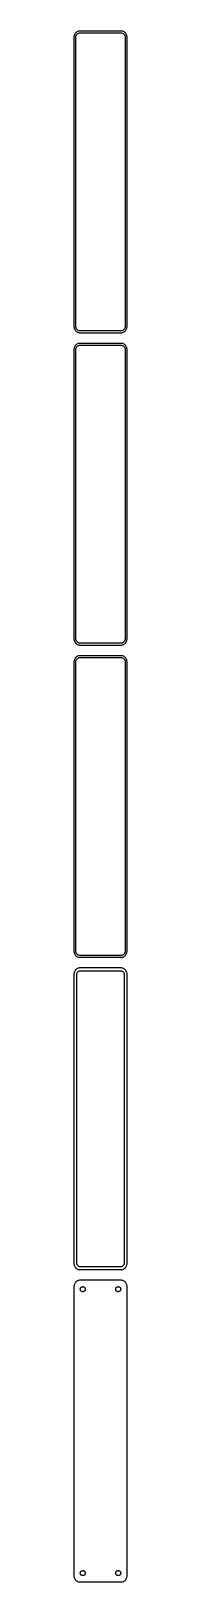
# Model space of a CAD drawing. Header units: metres. Extents: x -22 to 22, y 1193 to 2503.
import ezdxf

# ---------------------------------------------------------------- set-up
doc = ezdxf.new("R2010")
doc.units = ezdxf.units.M

msp = doc.modelspace()

# ---------------------------------------------------------------- linework, layer by layer
for p, q in [((-22.4606, 2499.13), (-22.5, 2498.5)), ((-22.5, 2498.5), (-22.5, 2253.5)), ((-22.3429, 2499.74), (-22.4606, 2499.13)), ((-22.1489, 2500.34), (-22.3429, 2499.74)), ((-21.8815, 2500.91), (-22.1489, 2500.34)), ((-21.5451, 2501.44), (-21.8815, 2500.91)), ((-21.1448, 2501.92), (-21.5451, 2501.44)), ((-20.6871, 2502.35), (-21.1448, 2501.92)), ((-21, 2498), (-20.9684, 2498.5)), ((-21, 2254), (-21, 2498)), ((-20.9684, 2498.5), (-20.8743, 2498.99)), ((-20.8743, 2498.99), (-20.7191, 2499.47)), ((-20.7191, 2499.47), (-20.5052, 2499.93)), ((-20.1791, 2502.72), (-20.6871, 2502.35)), ((-20.5052, 2499.93), (-20.2361, 2500.35)), ((-20.2361, 2500.35), (-19.9159, 2500.74)), ((-19.6289, 2503.02), (-20.1791, 2502.72)), ((-19.9159, 2500.74), (-19.5497, 2501.08)), ((-19.0451, 2503.26), (-19.6289, 2503.02)), ((-19.5497, 2501.08), (-19.1433, 2501.38)), ((-19.1433, 2501.38), (-18.7031, 2501.62)), ((-18.4369, 2503.41), (-19.0451, 2503.26)), ((-18.7031, 2501.62), (-18.2361, 2501.8)), ((-17.8139, 2503.49), (-18.4369, 2503.41)), ((-18.2361, 2501.8), (-17.7495, 2501.93)), ((17.8139, 2503.49), (-17.8139, 2503.49)), ((-17.7495, 2501.93), (-17.2512, 2501.99)), ((-17.2512, 2501.99), (17.2512, 2501.99)), ((17.2512, 2501.99), (17.7495, 2501.93)), ((17.7495, 2501.93), (18.2361, 2501.8)), ((18.4369, 2503.41), (17.8139, 2503.49)), ((18.2361, 2501.8), (18.7031, 2501.62)), ((19.0451, 2503.26), (18.4369, 2503.41)), ((18.7031, 2501.62), (19.1433, 2501.38)), ((19.6289, 2503.02), (19.0451, 2503.26)), ((19.1433, 2501.38), (19.5497, 2501.08)), ((19.5497, 2501.08), (19.9159, 2500.74)), ((20.1791, 2502.72), (19.6289, 2503.02)), ((19.9159, 2500.74), (20.2361, 2500.35)), ((20.6871, 2502.35), (20.1791, 2502.72)), ((20.2361, 2500.35), (20.5052, 2499.93)), ((20.5052, 2499.93), (20.7191, 2499.47)), ((21.1448, 2501.92), (20.6871, 2502.35)), ((20.7191, 2499.47), (20.8743, 2498.99)), ((20.8743, 2498.99), (20.9684, 2498.5)), ((20.9684, 2498.5), (21, 2498)), ((21, 2498), (21, 2254)), ((21.5451, 2501.44), (21.1448, 2501.92)), ((21.8815, 2500.91), (21.5451, 2501.44)), ((22.1489, 2500.34), (21.8815, 2500.91)), ((22.3429, 2499.74), (22.1489, 2500.34)), ((22.4606, 2499.13), (22.3429, 2499.74)), ((22.5, 2498.5), (22.4606, 2499.13)), ((22.5, 2253.5), (22.5, 2498.5)), ((-22.5, 2253.5), (-22.4606, 2252.87)), ((-22.4606, 2252.87), (-22.3429, 2252.26)), ((-22.3429, 2252.26), (-22.1489, 2251.66)), ((-22.1489, 2251.66), (-21.8815, 2251.09)), ((-21.8815, 2251.09), (-21.5451, 2250.56)), ((-21.5451, 2250.56), (-21.1448, 2250.08)), ((-21.1448, 2250.08), (-20.6871, 2249.65)), ((-20.9684, 2253.5), (-21, 2254)), ((-20.8743, 2253.01), (-20.9684, 2253.5)), ((-20.7191, 2252.53), (-20.8743, 2253.01)), ((-20.5052, 2252.07), (-20.7191, 2252.53)), ((-20.6871, 2249.65), (-20.1791, 2249.28)), ((-20.2361, 2251.65), (-20.5052, 2252.07)), ((-19.9159, 2251.26), (-20.2361, 2251.65)), ((-20.1791, 2249.28), (-19.6289, 2248.98)), ((-19.5497, 2250.92), (-19.9159, 2251.26)), ((-19.6289, 2248.98), (-19.0451, 2248.74)), ((-19.1433, 2250.62), (-19.5497, 2250.92)), ((-18.7031, 2250.38), (-19.1433, 2250.62)), ((-19.0451, 2248.74), (-18.4369, 2248.59)), ((-18.2361, 2250.2), (-18.7031, 2250.38)), ((-18.4369, 2248.59), (-17.8139, 2248.51)), ((-17.7495, 2250.07), (-18.2361, 2250.2)), ((-17.8139, 2248.51), (17.8139, 2248.51)), ((-17.2512, 2250.01), (-17.7495, 2250.07)), ((17.2512, 2250.01), (-17.2512, 2250.01)), ((17.7495, 2250.07), (17.2512, 2250.01)), ((18.2361, 2250.2), (17.7495, 2250.07)), ((17.8139, 2248.51), (18.4369, 2248.59)), ((18.7031, 2250.38), (18.2361, 2250.2)), ((18.4369, 2248.59), (19.0451, 2248.74)), ((19.1433, 2250.62), (18.7031, 2250.38)), ((19.0451, 2248.74), (19.6289, 2248.98)), ((19.5497, 2250.92), (19.1433, 2250.62)), ((19.9159, 2251.26), (19.5497, 2250.92)), ((19.6289, 2248.98), (20.1791, 2249.28)), ((20.2361, 2251.65), (19.9159, 2251.26)), ((20.1791, 2249.28), (20.6871, 2249.65)), ((20.5052, 2252.07), (20.2361, 2251.65)), ((20.7191, 2252.53), (20.5052, 2252.07)), ((20.6871, 2249.65), (21.1448, 2250.08)), ((20.8743, 2253.01), (20.7191, 2252.53)), ((20.9684, 2253.5), (20.8743, 2253.01)), ((21, 2254), (20.9684, 2253.5)), ((21.1448, 2250.08), (21.5451, 2250.56)), ((21.5451, 2250.56), (21.8815, 2251.09)), ((21.8815, 2251.09), (22.1489, 2251.66)), ((22.1489, 2251.66), (22.3429, 2252.26)), ((22.3429, 2252.26), (22.4606, 2252.87)), ((22.4606, 2252.87), (22.5, 2253.5)), ((-22.4606, 2235.13), (-22.5, 2234.5)), ((-22.5, 2234.5), (-22.5, 1989.5)), ((-22.3429, 2235.74), (-22.4606, 2235.13)), ((-22.1489, 2236.34), (-22.3429, 2235.74)), ((-21.8815, 2236.91), (-22.1489, 2236.34)), ((-21.5451, 2237.44), (-21.8815, 2236.91)), ((-21.1448, 2237.92), (-21.5451, 2237.44)), ((-20.6871, 2238.35), (-21.1448, 2237.92)), ((-21, 2234), (-20.9684, 2234.5)), ((-21, 1990), (-21, 2234)), ((-20.9684, 2234.5), (-20.8743, 2234.99)), ((-20.8743, 2234.99), (-20.7191, 2235.47)), ((-20.7191, 2235.47), (-20.5052, 2235.93)), ((-20.1791, 2238.72), (-20.6871, 2238.35)), ((-20.5052, 2235.93), (-20.2361, 2236.35)), ((-20.2361, 2236.35), (-19.9159, 2236.74)), ((-19.6289, 2239.02), (-20.1791, 2238.72)), ((-19.9159, 2236.74), (-19.5497, 2237.08)), ((-19.0451, 2239.26), (-19.6289, 2239.02)), ((-19.5497, 2237.08), (-19.1433, 2237.38)), ((-19.1433, 2237.38), (-18.7031, 2237.62)), ((-18.4369, 2239.41), (-19.0451, 2239.26)), ((-18.7031, 2237.62), (-18.2361, 2237.8)), ((-17.8139, 2239.49), (-18.4369, 2239.41)), ((-18.2361, 2237.8), (-17.7495, 2237.93)), ((17.8139, 2239.49), (-17.8139, 2239.49)), ((-17.7495, 2237.93), (-17.2512, 2237.99)), ((-17.2512, 2237.99), (17.2512, 2237.99)), ((17.2512, 2237.99), (17.7495, 2237.93)), ((17.7495, 2237.93), (18.2361, 2237.8)), ((18.4369, 2239.41), (17.8139, 2239.49)), ((18.2361, 2237.8), (18.7031, 2237.62)), ((19.0451, 2239.26), (18.4369, 2239.41)), ((18.7031, 2237.62), (19.1433, 2237.38)), ((19.6289, 2239.02), (19.0451, 2239.26)), ((19.1433, 2237.38), (19.5497, 2237.08)), ((19.5497, 2237.08), (19.9159, 2236.74)), ((20.1791, 2238.72), (19.6289, 2239.02)), ((19.9159, 2236.74), (20.2361, 2236.35)), ((20.6871, 2238.35), (20.1791, 2238.72)), ((20.2361, 2236.35), (20.5052, 2235.93)), ((20.5052, 2235.93), (20.7191, 2235.47)), ((21.1448, 2237.92), (20.6871, 2238.35)), ((20.7191, 2235.47), (20.8743, 2234.99)), ((20.8743, 2234.99), (20.9684, 2234.5)), ((20.9684, 2234.5), (21, 2234)), ((21, 2234), (21, 1990)), ((21.5451, 2237.44), (21.1448, 2237.92)), ((21.8815, 2236.91), (21.5451, 2237.44)), ((22.1489, 2236.34), (21.8815, 2236.91)), ((22.3429, 2235.74), (22.1489, 2236.34)), ((22.4606, 2235.13), (22.3429, 2235.74)), ((22.5, 2234.5), (22.4606, 2235.13)), ((22.5, 1989.5), (22.5, 2234.5)), ((-22.5, 1989.5), (-22.4606, 1988.87)), ((-22.4606, 1988.87), (-22.3429, 1988.26)), ((-22.3429, 1988.26), (-22.1489, 1987.66)), ((-22.1489, 1987.66), (-21.8815, 1987.09)), ((-21.8815, 1987.09), (-21.5451, 1986.56)), ((-21.5451, 1986.56), (-21.1448, 1986.08)), ((-21.1448, 1986.08), (-20.6871, 1985.65)), ((-20.9684, 1989.5), (-21, 1990)), ((-20.8743, 1989.01), (-20.9684, 1989.5)), ((-20.7191, 1988.53), (-20.8743, 1989.01)), ((-20.5052, 1988.07), (-20.7191, 1988.53)), ((-20.6871, 1985.65), (-20.1791, 1985.28)), ((-20.2361, 1987.65), (-20.5052, 1988.07)), ((-19.9159, 1987.26), (-20.2361, 1987.65)), ((-20.1791, 1985.28), (-19.6289, 1984.98)), ((-19.5497, 1986.92), (-19.9159, 1987.26)), ((-19.6289, 1984.98), (-19.0451, 1984.74)), ((-19.1433, 1986.62), (-19.5497, 1986.92)), ((-18.7031, 1986.38), (-19.1433, 1986.62)), ((-19.0451, 1984.74), (-18.4369, 1984.59)), ((-18.2361, 1986.2), (-18.7031, 1986.38)), ((-18.4369, 1984.59), (-17.8139, 1984.51)), ((-17.7495, 1986.07), (-18.2361, 1986.2)), ((-17.8139, 1984.51), (17.8139, 1984.51)), ((-17.2512, 1986.01), (-17.7495, 1986.07)), ((17.2512, 1986.01), (-17.2512, 1986.01)), ((17.7495, 1986.07), (17.2512, 1986.01)), ((18.2361, 1986.2), (17.7495, 1986.07)), ((17.8139, 1984.51), (18.4369, 1984.59)), ((18.7031, 1986.38), (18.2361, 1986.2)), ((18.4369, 1984.59), (19.0451, 1984.74)), ((19.1433, 1986.62), (18.7031, 1986.38)), ((19.0451, 1984.74), (19.6289, 1984.98)), ((19.5497, 1986.92), (19.1433, 1986.62)), ((19.9159, 1987.26), (19.5497, 1986.92)), ((19.6289, 1984.98), (20.1791, 1985.28)), ((20.2361, 1987.65), (19.9159, 1987.26)), ((20.1791, 1985.28), (20.6871, 1985.65)), ((20.5052, 1988.07), (20.2361, 1987.65)), ((20.7191, 1988.53), (20.5052, 1988.07)), ((20.6871, 1985.65), (21.1448, 1986.08)), ((20.8743, 1989.01), (20.7191, 1988.53)), ((20.9684, 1989.5), (20.8743, 1989.01)), ((21, 1990), (20.9684, 1989.5)), ((21.1448, 1986.08), (21.5451, 1986.56)), ((21.5451, 1986.56), (21.8815, 1987.09)), ((21.8815, 1987.09), (22.1489, 1987.66)), ((22.1489, 1987.66), (22.3429, 1988.26)), ((22.3429, 1988.26), (22.4606, 1988.87)), ((22.4606, 1988.87), (22.5, 1989.5)), ((-22.4606, 1971.13), (-22.5, 1970.5)), ((-22.5, 1970.5), (-22.5, 1725.5)), ((-22.3429, 1971.74), (-22.4606, 1971.13)), ((-22.1489, 1972.34), (-22.3429, 1971.74)), ((-21.8815, 1972.91), (-22.1489, 1972.34)), ((-21.5451, 1973.44), (-21.8815, 1972.91)), ((-21.1448, 1973.92), (-21.5451, 1973.44)), ((-20.6871, 1974.35), (-21.1448, 1973.92)), ((-21, 1970), (-20.9684, 1970.5)), ((-21, 1726), (-21, 1970)), ((-20.9684, 1970.5), (-20.8743, 1970.99)), ((-20.8743, 1970.99), (-20.7191, 1971.47)), ((-20.7191, 1971.47), (-20.5052, 1971.93)), ((-20.1791, 1974.72), (-20.6871, 1974.35)), ((-20.5052, 1971.93), (-20.2361, 1972.35)), ((-20.2361, 1972.35), (-19.9159, 1972.74)), ((-19.6289, 1975.02), (-20.1791, 1974.72)), ((-19.9159, 1972.74), (-19.5497, 1973.08)), ((-19.0451, 1975.26), (-19.6289, 1975.02)), ((-19.5497, 1973.08), (-19.1433, 1973.38)), ((-19.1433, 1973.38), (-18.7031, 1973.62)), ((-18.4369, 1975.41), (-19.0451, 1975.26)), ((-18.7031, 1973.62), (-18.2361, 1973.8)), ((-17.8139, 1975.49), (-18.4369, 1975.41)), ((-18.2361, 1973.8), (-17.7495, 1973.93)), ((17.8139, 1975.49), (-17.8139, 1975.49)), ((-17.7495, 1973.93), (-17.2512, 1973.99)), ((-17.2512, 1973.99), (17.2512, 1973.99)), ((17.2512, 1973.99), (17.7495, 1973.93)), ((17.7495, 1973.93), (18.2361, 1973.8)), ((18.4369, 1975.41), (17.8139, 1975.49)), ((18.2361, 1973.8), (18.7031, 1973.62)), ((19.0451, 1975.26), (18.4369, 1975.41)), ((18.7031, 1973.62), (19.1433, 1973.38)), ((19.6289, 1975.02), (19.0451, 1975.26)), ((19.1433, 1973.38), (19.5497, 1973.08)), ((19.5497, 1973.08), (19.9159, 1972.74)), ((20.1791, 1974.72), (19.6289, 1975.02)), ((19.9159, 1972.74), (20.2361, 1972.35)), ((20.6871, 1974.35), (20.1791, 1974.72)), ((20.2361, 1972.35), (20.5052, 1971.93)), ((20.5052, 1971.93), (20.7191, 1971.47)), ((21.1448, 1973.92), (20.6871, 1974.35)), ((20.7191, 1971.47), (20.8743, 1970.99)), ((20.8743, 1970.99), (20.9684, 1970.5)), ((20.9684, 1970.5), (21, 1970)), ((21, 1970), (21, 1726)), ((21.5451, 1973.44), (21.1448, 1973.92)), ((21.8815, 1972.91), (21.5451, 1973.44)), ((22.1489, 1972.34), (21.8815, 1972.91)), ((22.3429, 1971.74), (22.1489, 1972.34)), ((22.4606, 1971.13), (22.3429, 1971.74)), ((22.5, 1970.5), (22.4606, 1971.13)), ((22.5, 1725.5), (22.5, 1970.5)), ((-22.5, 1725.5), (-22.4606, 1724.87)), ((-22.4606, 1724.87), (-22.3429, 1724.26)), ((-22.3429, 1724.26), (-22.1489, 1723.66)), ((-22.1489, 1723.66), (-21.8815, 1723.09)), ((-21.8815, 1723.09), (-21.5451, 1722.56)), ((-21.5451, 1722.56), (-21.1448, 1722.08)), ((-21.1448, 1722.08), (-20.6871, 1721.65)), ((-20.9684, 1725.5), (-21, 1726)), ((-20.8743, 1725.01), (-20.9684, 1725.5)), ((-20.7191, 1724.53), (-20.8743, 1725.01)), ((-20.5052, 1724.07), (-20.7191, 1724.53)), ((-20.6871, 1721.65), (-20.1791, 1721.28)), ((-20.2361, 1723.65), (-20.5052, 1724.07)), ((-19.9159, 1723.26), (-20.2361, 1723.65)), ((-20.1791, 1721.28), (-19.6289, 1720.98)), ((-19.5497, 1722.92), (-19.9159, 1723.26)), ((-19.6289, 1720.98), (-19.0451, 1720.74)), ((-19.1433, 1722.62), (-19.5497, 1722.92)), ((-18.7031, 1722.38), (-19.1433, 1722.62)), ((-19.0451, 1720.74), (-18.4369, 1720.59)), ((-18.2361, 1722.2), (-18.7031, 1722.38)), ((-18.4369, 1720.59), (-17.8139, 1720.51)), ((-17.7495, 1722.07), (-18.2361, 1722.2)), ((-17.8139, 1720.51), (17.8139, 1720.51)), ((-17.2512, 1722.01), (-17.7495, 1722.07)), ((17.2512, 1722.01), (-17.2512, 1722.01)), ((17.7495, 1722.07), (17.2512, 1722.01)), ((18.2361, 1722.2), (17.7495, 1722.07)), ((17.8139, 1720.51), (18.4369, 1720.59)), ((18.7031, 1722.38), (18.2361, 1722.2)), ((18.4369, 1720.59), (19.0451, 1720.74)), ((19.1433, 1722.62), (18.7031, 1722.38)), ((19.0451, 1720.74), (19.6289, 1720.98)), ((19.5497, 1722.92), (19.1433, 1722.62)), ((19.9159, 1723.26), (19.5497, 1722.92)), ((19.6289, 1720.98), (20.1791, 1721.28)), ((20.2361, 1723.65), (19.9159, 1723.26)), ((20.1791, 1721.28), (20.6871, 1721.65)), ((20.5052, 1724.07), (20.2361, 1723.65)), ((20.7191, 1724.53), (20.5052, 1724.07)), ((20.6871, 1721.65), (21.1448, 1722.08)), ((20.8743, 1725.01), (20.7191, 1724.53)), ((20.9684, 1725.5), (20.8743, 1725.01)), ((21, 1726), (20.9684, 1725.5)), ((21.1448, 1722.08), (21.5451, 1722.56)), ((21.5451, 1722.56), (21.8815, 1723.09)), ((21.8815, 1723.09), (22.1489, 1723.66)), ((22.1489, 1723.66), (22.3429, 1724.26)), ((22.3429, 1724.26), (22.4606, 1724.87)), ((22.4606, 1724.87), (22.5, 1725.5)), ((-22.4606, 1707.13), (-22.5, 1706.5)), ((-22.5, 1706.5), (-22.5, 1461.5)), ((-22.3429, 1707.74), (-22.4606, 1707.13)), ((-22.1489, 1708.34), (-22.3429, 1707.74)), ((-21.8815, 1708.91), (-22.1489, 1708.34)), ((-21.5451, 1709.44), (-21.8815, 1708.91)), ((-21.1448, 1709.92), (-21.5451, 1709.44)), ((-20.6871, 1710.35), (-21.1448, 1709.92)), ((-20.1791, 1710.72), (-20.6871, 1710.35)), ((-19.6289, 1711.02), (-20.1791, 1710.72)), ((-20.1129, 1706), (-20.0884, 1706.39)), ((-20.1129, 1462), (-20.1129, 1706)), ((-20.0884, 1706.39), (-20.0151, 1706.77)), ((-20.0151, 1706.77), (-19.8943, 1707.15)), ((-19.8943, 1707.15), (-19.7279, 1707.5)), ((-19.7279, 1707.5), (-19.5184, 1707.83)), ((-19.0451, 1711.26), (-19.6289, 1711.02)), ((-19.5184, 1707.83), (-19.2692, 1708.13)), ((-19.2692, 1708.13), (-18.9842, 1708.4)), ((-18.4369, 1711.41), (-19.0451, 1711.26)), ((-18.9842, 1708.4), (-18.668, 1708.63)), ((-18.668, 1708.63), (-18.3254, 1708.82)), ((-17.8139, 1711.49), (-18.4369, 1711.41)), ((-18.3254, 1708.82), (-17.9619, 1708.96)), ((-17.9619, 1708.96), (-17.5833, 1709.06)), ((17.8139, 1711.49), (-17.8139, 1711.49)), ((-17.5833, 1709.06), (-17.1954, 1709.11)), ((-17.1954, 1709.11), (17.1954, 1709.11)), ((17.1954, 1709.11), (17.5833, 1709.06)), ((17.5833, 1709.06), (17.9619, 1708.96)), ((18.4369, 1711.41), (17.8139, 1711.49)), ((17.9619, 1708.96), (18.3254, 1708.82)), ((18.3254, 1708.82), (18.668, 1708.63)), ((19.0451, 1711.26), (18.4369, 1711.41)), ((18.668, 1708.63), (18.9842, 1708.4)), ((18.9842, 1708.4), (19.2692, 1708.13)), ((19.6289, 1711.02), (19.0451, 1711.26)), ((19.2692, 1708.13), (19.5184, 1707.83)), ((19.5184, 1707.83), (19.7279, 1707.5)), ((20.1791, 1710.72), (19.6289, 1711.02)), ((19.7279, 1707.5), (19.8943, 1707.15)), ((19.8943, 1707.15), (20.0151, 1706.77)), ((20.0151, 1706.77), (20.0884, 1706.39)), ((20.0884, 1706.39), (20.1129, 1706)), ((20.1129, 1706), (20.1129, 1462)), ((20.6871, 1710.35), (20.1791, 1710.72)), ((21.1448, 1709.92), (20.6871, 1710.35)), ((21.5451, 1709.44), (21.1448, 1709.92)), ((21.8815, 1708.91), (21.5451, 1709.44)), ((22.1489, 1708.34), (21.8815, 1708.91)), ((22.3429, 1707.74), (22.1489, 1708.34)), ((22.4606, 1707.13), (22.3429, 1707.74)), ((22.5, 1706.5), (22.4606, 1707.13)), ((22.5, 1461.5), (22.5, 1706.5)), ((-22.5, 1461.5), (-22.4606, 1460.87)), ((-22.4606, 1460.87), (-22.3429, 1460.26)), ((-22.3429, 1460.26), (-22.1489, 1459.66)), ((-22.1489, 1459.66), (-21.8815, 1459.09)), ((-21.8815, 1459.09), (-21.5451, 1458.56)), ((-21.5451, 1458.56), (-21.1448, 1458.08)), ((-21.1448, 1458.08), (-20.6871, 1457.65)), ((-20.6871, 1457.65), (-20.1791, 1457.28)), ((-20.1791, 1457.28), (-19.6289, 1456.98)), ((-20.0884, 1461.61), (-20.1129, 1462)), ((-20.0151, 1461.23), (-20.0884, 1461.61)), ((-19.8943, 1460.85), (-20.0151, 1461.23)), ((-19.7279, 1460.5), (-19.8943, 1460.85)), ((-19.5184, 1460.17), (-19.7279, 1460.5)), ((-19.6289, 1456.98), (-19.0451, 1456.74)), ((-19.2692, 1459.87), (-19.5184, 1460.17)), ((-18.9842, 1459.6), (-19.2692, 1459.87)), ((-19.0451, 1456.74), (-18.4369, 1456.59)), ((-18.668, 1459.37), (-18.9842, 1459.6)), ((-18.3254, 1459.18), (-18.668, 1459.37)), ((-18.4369, 1456.59), (-17.8139, 1456.51)), ((-17.9619, 1459.04), (-18.3254, 1459.18)), ((-17.5833, 1458.94), (-17.9619, 1459.04)), ((-17.8139, 1456.51), (17.8139, 1456.51)), ((-17.1954, 1458.89), (-17.5833, 1458.94)), ((17.1954, 1458.89), (-17.1954, 1458.89)), ((17.5833, 1458.94), (17.1954, 1458.89)), ((17.9619, 1459.04), (17.5833, 1458.94)), ((17.8139, 1456.51), (18.4369, 1456.59)), ((18.3254, 1459.18), (17.9619, 1459.04)), ((18.668, 1459.37), (18.3254, 1459.18)), ((18.4369, 1456.59), (19.0451, 1456.74)), ((18.9842, 1459.6), (18.668, 1459.37)), ((19.2692, 1459.87), (18.9842, 1459.6)), ((19.0451, 1456.74), (19.6289, 1456.98)), ((19.5184, 1460.17), (19.2692, 1459.87)), ((19.7279, 1460.5), (19.5184, 1460.17)), ((19.6289, 1456.98), (20.1791, 1457.28)), ((19.8943, 1460.85), (19.7279, 1460.5)), ((20.0151, 1461.23), (19.8943, 1460.85)), ((20.0884, 1461.61), (20.0151, 1461.23)), ((20.1129, 1462), (20.0884, 1461.61)), ((20.1791, 1457.28), (20.6871, 1457.65)), ((20.6871, 1457.65), (21.1448, 1458.08)), ((21.1448, 1458.08), (21.5451, 1458.56)), ((21.5451, 1458.56), (21.8815, 1459.09)), ((21.8815, 1459.09), (22.1489, 1459.66)), ((22.1489, 1459.66), (22.3429, 1460.26)), ((22.3429, 1460.26), (22.4606, 1460.87)), ((22.4606, 1460.87), (22.5, 1461.5)), ((-22.4606, 1443.13), (-22.5, 1442.5)), ((-22.5, 1442.5), (-22.5, 1197.5)), ((-22.3429, 1443.74), (-22.4606, 1443.13)), ((-22.1489, 1444.34), (-22.3429, 1443.74)), ((-21.8815, 1444.91), (-22.1489, 1444.34)), ((-21.5451, 1445.44), (-21.8815, 1444.91)), ((-21.1448, 1445.92), (-21.5451, 1445.44)), ((-20.6871, 1446.35), (-21.1448, 1445.92)), ((-20.1791, 1446.72), (-20.6871, 1446.35)), ((-19.6289, 1447.02), (-20.1791, 1446.72)), ((-19.0451, 1447.26), (-19.6289, 1447.02)), ((-18.4369, 1447.41), (-19.0451, 1447.26)), ((-17.8139, 1447.49), (-18.4369, 1447.41)), ((17.8139, 1447.49), (-17.8139, 1447.49)), ((-15.6598, 1442.03), (-15.4001, 1442.1)), ((-15.4001, 1442.1), (-15.1341, 1442.13)), ((-15.1341, 1442.13), (-14.8659, 1442.13)), ((-14.8659, 1442.13), (-14.5999, 1442.1)), ((-14.5999, 1442.1), (-14.3401, 1442.03)), ((14.3401, 1442.03), (14.5999, 1442.1)), ((14.5999, 1442.1), (14.8659, 1442.13)), ((14.8659, 1442.13), (15.1341, 1442.13)), ((15.1341, 1442.13), (15.4001, 1442.1)), ((15.4001, 1442.1), (15.6598, 1442.03)), ((18.4369, 1447.41), (17.8139, 1447.49)), ((19.0451, 1447.26), (18.4369, 1447.41)), ((19.6289, 1447.02), (19.0451, 1447.26)), ((20.1791, 1446.72), (19.6289, 1447.02)), ((20.6871, 1446.35), (20.1791, 1446.72)), ((21.1448, 1445.92), (20.6871, 1446.35)), ((21.5451, 1445.44), (21.1448, 1445.92)), ((21.8815, 1444.91), (21.5451, 1445.44)), ((22.1489, 1444.34), (21.8815, 1444.91)), ((22.3429, 1443.74), (22.1489, 1444.34)), ((22.4606, 1443.13), (22.3429, 1443.74)), ((22.5, 1442.5), (22.4606, 1443.13)), ((22.5, 1197.5), (22.5, 1442.5)), ((-17.1353, 1440), (-17.1185, 1440.27)), ((-17.1185, 1439.73), (-17.1353, 1440)), ((-17.1185, 1440.27), (-17.0682, 1440.53)), ((-17.0682, 1439.47), (-17.1185, 1439.73)), ((-17.0682, 1440.53), (-16.9853, 1440.79)), ((-16.9853, 1439.21), (-17.0682, 1439.47)), ((-16.9853, 1440.79), (-16.8712, 1441.03)), ((-16.8712, 1438.97), (-16.9853, 1439.21)), ((-16.8712, 1441.03), (-16.7275, 1441.26)), ((-16.7275, 1438.74), (-16.8712, 1438.97)), ((-16.7275, 1441.26), (-16.5565, 1441.46)), ((-16.5565, 1438.54), (-16.7275, 1438.74)), ((-16.5565, 1441.46), (-16.3611, 1441.65)), ((-16.3611, 1438.35), (-16.5565, 1438.54)), ((-16.3611, 1441.65), (-16.1441, 1441.8)), ((-16.1441, 1438.2), (-16.3611, 1438.35)), ((-16.1441, 1441.8), (-15.9091, 1441.93)), ((-15.9091, 1438.07), (-16.1441, 1438.2)), ((-15.9091, 1441.93), (-15.6598, 1442.03)), ((-15.6598, 1437.97), (-15.9091, 1438.07)), ((-15.4001, 1437.9), (-15.6598, 1437.97)), ((-15.1341, 1437.87), (-15.4001, 1437.9)), ((-14.8659, 1437.87), (-15.1341, 1437.87)), ((-14.5999, 1437.9), (-14.8659, 1437.87)), ((-14.3401, 1437.97), (-14.5999, 1437.9)), ((-14.3401, 1442.03), (-14.0908, 1441.93)), ((-14.0908, 1438.07), (-14.3401, 1437.97)), ((-14.0908, 1441.93), (-13.8559, 1441.8)), ((-13.8559, 1438.2), (-14.0908, 1438.07)), ((-13.8559, 1441.8), (-13.6389, 1441.65)), ((-13.6389, 1438.35), (-13.8559, 1438.2)), ((-13.6389, 1441.65), (-13.4434, 1441.46)), ((-13.4434, 1438.54), (-13.6389, 1438.35)), ((-13.4434, 1441.46), (-13.2725, 1441.26)), ((-13.2725, 1438.74), (-13.4434, 1438.54)), ((-13.2725, 1441.26), (-13.1288, 1441.03)), ((-13.1288, 1438.97), (-13.2725, 1438.74)), ((-13.1288, 1441.03), (-13.0146, 1440.79)), ((-13.0146, 1439.21), (-13.1288, 1438.97)), ((-13.0146, 1440.79), (-12.9318, 1440.53)), ((-12.9318, 1439.47), (-13.0146, 1439.21)), ((-12.9318, 1440.53), (-12.8815, 1440.27)), ((-12.8815, 1439.73), (-12.9318, 1439.47)), ((-12.8815, 1440.27), (-12.8647, 1440)), ((-12.8647, 1440), (-12.8815, 1439.73)), ((12.8647, 1440), (12.8815, 1440.27)), ((12.8815, 1439.73), (12.8647, 1440)), ((12.8815, 1440.27), (12.9318, 1440.53)), ((12.9318, 1439.47), (12.8815, 1439.73)), ((12.9318, 1440.53), (13.0146, 1440.79)), ((13.0146, 1439.21), (12.9318, 1439.47)), ((13.0146, 1440.79), (13.1288, 1441.03)), ((13.1288, 1438.97), (13.0146, 1439.21)), ((13.1288, 1441.03), (13.2725, 1441.26)), ((13.2725, 1438.74), (13.1288, 1438.97)), ((13.2725, 1441.26), (13.4434, 1441.46)), ((13.4434, 1438.54), (13.2725, 1438.74)), ((13.4434, 1441.46), (13.6389, 1441.65)), ((13.6389, 1438.35), (13.4434, 1438.54)), ((13.6389, 1441.65), (13.8559, 1441.8)), ((13.8559, 1438.2), (13.6389, 1438.35)), ((13.8559, 1441.8), (14.0908, 1441.93)), ((14.0908, 1438.07), (13.8559, 1438.2)), ((14.0908, 1441.93), (14.3401, 1442.03)), ((14.3401, 1437.97), (14.0908, 1438.07)), ((14.5999, 1437.9), (14.3401, 1437.97)), ((14.8659, 1437.87), (14.5999, 1437.9)), ((15.1341, 1437.87), (14.8659, 1437.87)), ((15.4001, 1437.9), (15.1341, 1437.87)), ((15.6598, 1437.97), (15.4001, 1437.9)), ((15.6598, 1442.03), (15.9091, 1441.93)), ((15.9091, 1438.07), (15.6598, 1437.97)), ((15.9091, 1441.93), (16.1441, 1441.8)), ((16.1441, 1438.2), (15.9091, 1438.07)), ((16.1441, 1441.8), (16.3611, 1441.65)), ((16.3611, 1438.35), (16.1441, 1438.2)), ((16.3611, 1441.65), (16.5565, 1441.46)), ((16.5565, 1438.54), (16.3611, 1438.35)), ((16.5565, 1441.46), (16.7275, 1441.26)), ((16.7275, 1438.74), (16.5565, 1438.54)), ((16.7275, 1441.26), (16.8712, 1441.03)), ((16.8712, 1438.97), (16.7275, 1438.74)), ((16.8712, 1441.03), (16.9853, 1440.79)), ((16.9853, 1439.21), (16.8712, 1438.97)), ((16.9853, 1440.79), (17.0682, 1440.53)), ((17.0682, 1439.47), (16.9853, 1439.21)), ((17.0682, 1440.53), (17.1185, 1440.27)), ((17.1185, 1439.73), (17.0682, 1439.47)), ((17.1185, 1440.27), (17.1353, 1440)), ((17.1353, 1440), (17.1185, 1439.73)), ((-22.5, 1197.5), (-22.4606, 1196.87)), ((-22.4606, 1196.87), (-22.3429, 1196.26)), ((-22.3429, 1196.26), (-22.1489, 1195.66)), ((-22.1489, 1195.66), (-21.8815, 1195.09)), ((-21.8815, 1195.09), (-21.5451, 1194.56)), ((-21.5451, 1194.56), (-21.1448, 1194.08)), ((-21.1448, 1194.08), (-20.6871, 1193.65)), ((-20.6871, 1193.65), (-20.1791, 1193.28)), ((-20.1791, 1193.28), (-19.6289, 1192.98)), ((-17.1353, 1200), (-17.1185, 1200.27)), ((-17.1185, 1199.73), (-17.1353, 1200)), ((-17.1185, 1200.27), (-17.0682, 1200.53)), ((-17.0682, 1199.47), (-17.1185, 1199.73)), ((-17.0682, 1200.53), (-16.9853, 1200.79)), ((-16.9853, 1199.21), (-17.0682, 1199.47)), ((-16.9853, 1200.79), (-16.8712, 1201.03)), ((-16.8712, 1198.97), (-16.9853, 1199.21)), ((-16.8712, 1201.03), (-16.7275, 1201.26)), ((-16.7275, 1198.74), (-16.8712, 1198.97)), ((-16.7275, 1201.26), (-16.5565, 1201.46)), ((-16.5565, 1198.54), (-16.7275, 1198.74)), ((-16.5565, 1201.46), (-16.3611, 1201.65)), ((-16.3611, 1198.35), (-16.5565, 1198.54)), ((-16.3611, 1201.65), (-16.1441, 1201.8)), ((-16.1441, 1198.2), (-16.3611, 1198.35)), ((-16.1441, 1201.8), (-15.9091, 1201.93)), ((-15.9091, 1198.07), (-16.1441, 1198.2)), ((-15.9091, 1201.93), (-15.6598, 1202.03)), ((-15.6598, 1197.97), (-15.9091, 1198.07)), ((-15.6598, 1202.03), (-15.4001, 1202.1)), ((-15.4001, 1197.9), (-15.6598, 1197.97)), ((-15.4001, 1202.1), (-15.1341, 1202.13)), ((-15.1341, 1197.87), (-15.4001, 1197.9)), ((-15.1341, 1202.13), (-14.8659, 1202.13)), ((-14.8659, 1197.87), (-15.1341, 1197.87)), ((-14.8659, 1202.13), (-14.5999, 1202.1)), ((-14.5999, 1197.9), (-14.8659, 1197.87)), ((-14.5999, 1202.1), (-14.3401, 1202.03)), ((-14.3401, 1197.97), (-14.5999, 1197.9)), ((-14.3401, 1202.03), (-14.0908, 1201.93)), ((-14.0908, 1198.07), (-14.3401, 1197.97)), ((-14.0908, 1201.93), (-13.8559, 1201.8)), ((-13.8559, 1198.2), (-14.0908, 1198.07)), ((-13.8559, 1201.8), (-13.6389, 1201.65)), ((-13.6389, 1198.35), (-13.8559, 1198.2)), ((-13.6389, 1201.65), (-13.4434, 1201.46)), ((-13.4434, 1198.54), (-13.6389, 1198.35)), ((-13.4434, 1201.46), (-13.2725, 1201.26)), ((-13.2725, 1198.74), (-13.4434, 1198.54)), ((-13.2725, 1201.26), (-13.1288, 1201.03)), ((-13.1288, 1198.97), (-13.2725, 1198.74)), ((-13.1288, 1201.03), (-13.0146, 1200.79)), ((-13.0146, 1199.21), (-13.1288, 1198.97)), ((-13.0146, 1200.79), (-12.9318, 1200.53)), ((-12.9318, 1199.47), (-13.0146, 1199.21)), ((-12.9318, 1200.53), (-12.8815, 1200.27)), ((-12.8815, 1199.73), (-12.9318, 1199.47)), ((-12.8815, 1200.27), (-12.8647, 1200)), ((-12.8647, 1200), (-12.8815, 1199.73)), ((12.8647, 1200), (12.8815, 1200.27)), ((12.8815, 1199.73), (12.8647, 1200)), ((12.8815, 1200.27), (12.9318, 1200.53)), ((12.9318, 1199.47), (12.8815, 1199.73)), ((12.9318, 1200.53), (13.0146, 1200.79)), ((13.0146, 1199.21), (12.9318, 1199.47)), ((13.0146, 1200.79), (13.1288, 1201.03)), ((13.1288, 1198.97), (13.0146, 1199.21)), ((13.1288, 1201.03), (13.2725, 1201.26)), ((13.2725, 1198.74), (13.1288, 1198.97)), ((13.2725, 1201.26), (13.4434, 1201.46)), ((13.4434, 1198.54), (13.2725, 1198.74)), ((13.4434, 1201.46), (13.6389, 1201.65)), ((13.6389, 1198.35), (13.4434, 1198.54)), ((13.6389, 1201.65), (13.8559, 1201.8)), ((13.8559, 1198.2), (13.6389, 1198.35)), ((13.8559, 1201.8), (14.0908, 1201.93)), ((14.0908, 1198.07), (13.8559, 1198.2)), ((14.0908, 1201.93), (14.3401, 1202.03)), ((14.3401, 1197.97), (14.0908, 1198.07)), ((14.3401, 1202.03), (14.5999, 1202.1)), ((14.5999, 1197.9), (14.3401, 1197.97)), ((14.5999, 1202.1), (14.8659, 1202.13)), ((14.8659, 1197.87), (14.5999, 1197.9)), ((14.8659, 1202.13), (15.1341, 1202.13)), ((15.1341, 1197.87), (14.8659, 1197.87)), ((15.1341, 1202.13), (15.4001, 1202.1)), ((15.4001, 1197.9), (15.1341, 1197.87)), ((15.4001, 1202.1), (15.6598, 1202.03)), ((15.6598, 1197.97), (15.4001, 1197.9)), ((15.6598, 1202.03), (15.9091, 1201.93)), ((15.9091, 1198.07), (15.6598, 1197.97)), ((15.9091, 1201.93), (16.1441, 1201.8)), ((16.1441, 1198.2), (15.9091, 1198.07)), ((16.1441, 1201.8), (16.3611, 1201.65)), ((16.3611, 1198.35), (16.1441, 1198.2)), ((16.3611, 1201.65), (16.5565, 1201.46)), ((16.5565, 1198.54), (16.3611, 1198.35)), ((16.5565, 1201.46), (16.7275, 1201.26)), ((16.7275, 1198.74), (16.5565, 1198.54)), ((16.7275, 1201.26), (16.8712, 1201.03)), ((16.8712, 1198.97), (16.7275, 1198.74)), ((16.8712, 1201.03), (16.9853, 1200.79)), ((16.9853, 1199.21), (16.8712, 1198.97)), ((16.9853, 1200.79), (17.0682, 1200.53)), ((17.0682, 1199.47), (16.9853, 1199.21)), ((17.0682, 1200.53), (17.1185, 1200.27)), ((17.1185, 1199.73), (17.0682, 1199.47)), ((17.1185, 1200.27), (17.1353, 1200)), ((17.1353, 1200), (17.1185, 1199.73)), ((19.6289, 1192.98), (20.1791, 1193.28)), ((20.1791, 1193.28), (20.6871, 1193.65)), ((20.6871, 1193.65), (21.1448, 1194.08)), ((21.1448, 1194.08), (21.5451, 1194.56)), ((21.5451, 1194.56), (21.8815, 1195.09)), ((21.8815, 1195.09), (22.1489, 1195.66)), ((22.1489, 1195.66), (22.3429, 1196.26)), ((22.3429, 1196.26), (22.4606, 1196.87)), ((22.4606, 1196.87), (22.5, 1197.5)), ((-19.6289, 1192.98), (-19.0451, 1192.74)), ((-19.0451, 1192.74), (-18.4369, 1192.59)), ((-18.4369, 1192.59), (-17.8139, 1192.51)), ((-17.8139, 1192.51), (17.8139, 1192.51)), ((17.8139, 1192.51), (18.4369, 1192.59)), ((18.4369, 1192.59), (19.0451, 1192.74)), ((19.0451, 1192.74), (19.6289, 1192.98))]:
    msp.add_line(p, q)

doc.saveas('drawing.dxf')
